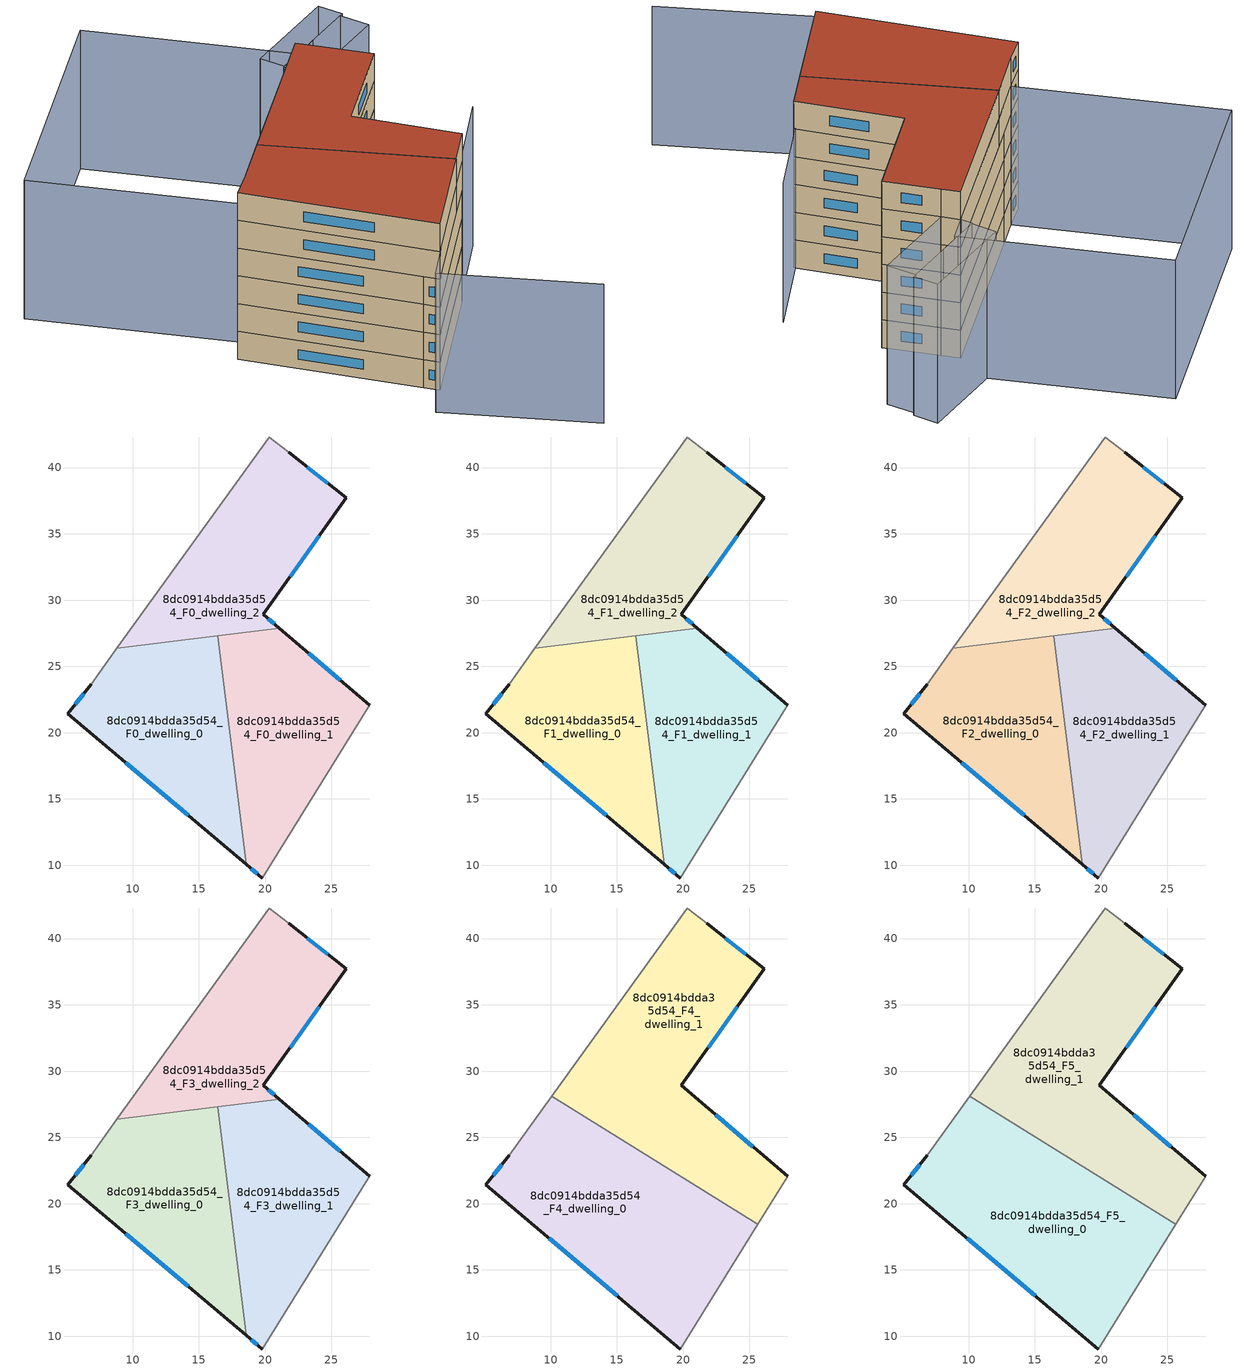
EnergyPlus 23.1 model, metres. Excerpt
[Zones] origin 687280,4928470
8dc0914bdda35d54_F0_dwelling_0
 floor ground (EU_floor_Construction): 16.43,27.3 18.57,10.07 5.12,21.43 6.87,23.67 8.81,26.36 z0
 wall outside (EU_wall_Construction): 6.87,23.67 5.12,21.43 18.57,10.07 z0:3
 wall adiabatic (EU_wall_Construction): 8.81,26.36 6.87,23.67 z0:3
 wall to 8dc0914bdda35d54_F0_dwelling_1 (EU_wall_Construction): 18.57,10.07 16.43,27.3 z0:3
 wall to 8dc0914bdda35d54_F0_dwelling_2 (EU_wall_Construction): 16.43,27.3 8.81,26.36 z0:3
 window (EU_Window_Construction): 6.3,22.94 5.69,22.15 / 9.49,17.73 14.19,13.76 z0.98:2.02
8dc0914bdda35d54_F0_dwelling_1
 floor ground (EU_floor_Construction): 27.88,22.08 27.78,21.92 19.79,9.04 18.57,10.07 16.43,27.3 21.07,27.88 z0
 wall outside (EU_wall_Construction): 27.88,22.08 21.07,27.88 / 18.57,10.07 19.79,9.04 z0:3
 wall adiabatic (EU_wall_Construction): 19.79,9.04 27.78,21.92 27.88,22.08 z0:3
 wall to 8dc0914bdda35d54_F0_dwelling_2 (EU_wall_Construction): 21.07,27.88 16.43,27.3 z0:3
 window (EU_Window_Construction): 25.66,23.97 23.29,25.99 / 18.96,9.73 19.39,9.37 z0.98:2.02
8dc0914bdda35d54_F0_dwelling_2
 floor ground (EU_floor_Construction): 21.77,41.16 26.12,37.71 19.85,28.92 21.07,27.88 8.81,26.36 20.31,42.3 z0
 wall outside (EU_wall_Construction): 21.07,27.88 19.85,28.92 26.12,37.71 21.77,41.16 z0:3
 wall adiabatic (EU_wall_Construction): 21.77,41.16 20.31,42.3 8.81,26.36 z0:3
 window (EU_Window_Construction): 21.89,31.78 24.08,34.85 / 20.67,28.21 20.25,28.58 / 24.7,38.83 23.18,40.04 z0.98:2.02
8dc0914bdda35d54_F1_dwelling_0
 floor to 8dc0914bdda35d54_F0_dwelling_0 (EU_floor_Construction): 16.43,27.3 18.57,10.07 5.12,21.43 6.87,23.67 8.81,26.36 z3
 wall outside (EU_wall_Construction): 6.87,23.67 5.12,21.43 18.57,10.07 z3:6
 wall adiabatic (EU_wall_Construction): 8.81,26.36 6.87,23.67 z3:6
 wall to 8dc0914bdda35d54_F1_dwelling_1 (EU_wall_Construction): 18.57,10.07 16.43,27.3 z3:6
 wall to 8dc0914bdda35d54_F1_dwelling_2 (EU_wall_Construction): 16.43,27.3 8.81,26.36 z3:6
 window (EU_Window_Construction): 6.3,22.94 5.69,22.15 / 9.49,17.73 14.19,13.76 z3.98:5.02
8dc0914bdda35d54_F1_dwelling_1
 floor to 8dc0914bdda35d54_F0_dwelling_1 (EU_floor_Construction): 27.88,22.08 27.78,21.92 19.79,9.04 18.57,10.07 16.43,27.3 21.07,27.88 z3
 wall outside (EU_wall_Construction): 27.88,22.08 21.07,27.88 / 18.57,10.07 19.79,9.04 z3:6
 wall adiabatic (EU_wall_Construction): 19.79,9.04 27.78,21.92 27.88,22.08 z3:6
 wall to 8dc0914bdda35d54_F1_dwelling_2 (EU_wall_Construction): 21.07,27.88 16.43,27.3 z3:6
 window (EU_Window_Construction): 25.66,23.97 23.29,25.99 / 18.96,9.73 19.39,9.37 z3.98:5.02
8dc0914bdda35d54_F1_dwelling_2
 floor to 8dc0914bdda35d54_F0_dwelling_2 (EU_floor_Construction): 21.77,41.16 26.12,37.71 19.85,28.92 21.07,27.88 8.81,26.36 20.31,42.3 z3
 wall outside (EU_wall_Construction): 21.07,27.88 19.85,28.92 26.12,37.71 21.77,41.16 z3:6
 wall adiabatic (EU_wall_Construction): 21.77,41.16 20.31,42.3 8.81,26.36 z3:6
 window (EU_Window_Construction): 21.89,31.78 24.08,34.85 / 20.67,28.21 20.25,28.58 / 24.7,38.83 23.18,40.04 z3.98:5.02
8dc0914bdda35d54_F2_dwelling_0
 floor to 8dc0914bdda35d54_F1_dwelling_0 (EU_floor_Construction): 16.43,27.3 18.57,10.07 5.12,21.43 6.87,23.67 8.81,26.36 z6
 wall outside (EU_wall_Construction): 6.87,23.67 5.12,21.43 18.57,10.07 z6:9
 wall adiabatic (EU_wall_Construction): 8.81,26.36 6.87,23.67 z6:9
 wall to 8dc0914bdda35d54_F2_dwelling_1 (EU_wall_Construction): 18.57,10.07 16.43,27.3 z6:9
 wall to 8dc0914bdda35d54_F2_dwelling_2 (EU_wall_Construction): 16.43,27.3 8.81,26.36 z6:9
 window (EU_Window_Construction): 6.3,22.94 5.69,22.15 / 9.49,17.73 14.19,13.76 z6.98:8.02
8dc0914bdda35d54_F2_dwelling_1
 floor to 8dc0914bdda35d54_F1_dwelling_1 (EU_floor_Construction): 27.88,22.08 27.78,21.92 19.79,9.04 18.57,10.07 16.43,27.3 21.07,27.88 z6
 wall outside (EU_wall_Construction): 27.88,22.08 21.07,27.88 / 18.57,10.07 19.79,9.04 z6:9
 wall adiabatic (EU_wall_Construction): 19.79,9.04 27.78,21.92 27.88,22.08 z6:9
 wall to 8dc0914bdda35d54_F2_dwelling_2 (EU_wall_Construction): 21.07,27.88 16.43,27.3 z6:9
 window (EU_Window_Construction): 25.66,23.97 23.29,25.99 / 18.96,9.73 19.39,9.37 z6.98:8.02
8dc0914bdda35d54_F2_dwelling_2
 floor to 8dc0914bdda35d54_F1_dwelling_2 (EU_floor_Construction): 21.77,41.16 26.12,37.71 19.85,28.92 21.07,27.88 8.81,26.36 20.31,42.3 z6
 wall outside (EU_wall_Construction): 21.07,27.88 19.85,28.92 26.12,37.71 21.77,41.16 z6:9
 wall adiabatic (EU_wall_Construction): 21.77,41.16 20.31,42.3 8.81,26.36 z6:9
 window (EU_Window_Construction): 21.89,31.78 24.08,34.85 / 20.67,28.21 20.25,28.58 / 24.7,38.83 23.18,40.04 z6.98:8.02
8dc0914bdda35d54_F3_dwelling_0
 floor to 8dc0914bdda35d54_F2_dwelling_0 (EU_floor_Construction): 16.43,27.3 18.57,10.07 5.12,21.43 6.87,23.67 8.81,26.36 z9
 wall outside (EU_wall_Construction): 6.87,23.67 5.12,21.43 18.57,10.07 z9:12
 wall adiabatic (EU_wall_Construction): 8.81,26.36 6.87,23.67 z9:12
 wall to 8dc0914bdda35d54_F3_dwelling_1 (EU_wall_Construction): 18.57,10.07 16.43,27.3 z9:12
 wall to 8dc0914bdda35d54_F3_dwelling_2 (EU_wall_Construction): 16.43,27.3 8.81,26.36 z9:12
 window (EU_Window_Construction): 6.3,22.94 5.69,22.15 / 9.49,17.73 14.19,13.76 z9.98:11.02
8dc0914bdda35d54_F3_dwelling_1
 floor to 8dc0914bdda35d54_F2_dwelling_1 (EU_floor_Construction): 27.88,22.08 27.78,21.92 19.79,9.04 18.57,10.07 16.43,27.3 21.07,27.88 z9
 wall outside (EU_wall_Construction): 27.88,22.08 21.07,27.88 / 18.57,10.07 19.79,9.04 z9:12
 wall adiabatic (EU_wall_Construction): 19.79,9.04 27.78,21.92 27.88,22.08 z9:12
 wall to 8dc0914bdda35d54_F3_dwelling_2 (EU_wall_Construction): 21.07,27.88 16.43,27.3 z9:12
 window (EU_Window_Construction): 25.66,23.97 23.29,25.99 / 18.96,9.73 19.39,9.37 z9.98:11.02
8dc0914bdda35d54_F3_dwelling_2
 floor to 8dc0914bdda35d54_F2_dwelling_2 (EU_floor_Construction): 21.77,41.16 26.12,37.71 19.85,28.92 21.07,27.88 8.81,26.36 20.31,42.3 z9
 wall outside (EU_wall_Construction): 21.07,27.88 19.85,28.92 26.12,37.71 21.77,41.16 z9:12
 wall adiabatic (EU_wall_Construction): 21.77,41.16 20.31,42.3 8.81,26.36 z9:12
 window (EU_Window_Construction): 21.89,31.78 24.08,34.85 / 20.67,28.21 20.25,28.58 / 24.7,38.83 23.18,40.04 z9.98:11.02
8dc0914bdda35d54_F4_dwelling_0
 floor to 8dc0914bdda35d54_F3_dwelling_0 (EU_floor_Construction): 16.85,23.9 18.57,10.07 5.12,21.43 6.87,23.67 8.81,26.36 12.22,26.78 z12
 floor to 8dc0914bdda35d54_F3_dwelling_2 (EU_floor_Construction): 12.22,26.78 8.81,26.36 10.08,28.11 z12
 floor to 8dc0914bdda35d54_F3_dwelling_1 (EU_floor_Construction): 25.63,18.46 19.79,9.04 18.57,10.07 16.85,23.9 z12
 wall outside (EU_wall_Construction): 6.87,23.67 5.12,21.43 19.79,9.04 z12:15
 wall adiabatic (EU_wall_Construction): 19.79,9.04 25.63,18.46 / 10.07,28.11 6.87,23.67 z12:15
 wall to 8dc0914bdda35d54_F4_dwelling_1 (EU_wall_Construction): 25.63,18.46 10.07,28.11 z12:15
 window (EU_Window_Construction): 9.89,17.4 15.02,13.07 / 6.3,22.94 5.69,22.15 z12.98:14.02
8dc0914bdda35d54_F4_dwelling_1
 floor to 8dc0914bdda35d54_F3_dwelling_0 (EU_floor_Construction): 16.43,27.3 16.85,23.9 12.22,26.78 z12
 floor to 8dc0914bdda35d54_F3_dwelling_2 (EU_floor_Construction): 21.77,41.16 26.12,37.71 19.85,28.92 16.43,27.3 12.22,26.78 10.08,28.11 20.31,42.3 z12; 21.07,27.87 16.43,27.3 19.85,28.92 z12
 floor to 8dc0914bdda35d54_F3_dwelling_1 (EU_floor_Construction): 27.88,22.08 25.63,18.46 16.85,23.9 16.43,27.3 21.07,27.87 z12
 wall outside (EU_wall_Construction): 27.88,22.08 19.85,28.92 26.12,37.71 21.77,41.16 z12:15
 wall adiabatic (EU_wall_Construction): 25.63,18.46 27.88,22.08 / 21.77,41.16 20.31,42.3 10.07,28.11 z12:15
 window (EU_Window_Construction): 21.89,31.78 24.08,34.85 / 25.27,24.31 22.46,26.69 / 24.7,38.83 23.18,40.04 z12.98:14.02
8dc0914bdda35d54_F5_dwelling_0
 floor to 8dc0914bdda35d54_F4_dwelling_0 (EU_floor_Construction): 25.63,18.46 19.79,9.04 5.12,21.43 6.87,23.67 10.07,28.11 z15
 wall outside (EU_wall_Construction): 6.87,23.67 5.12,21.43 19.79,9.04 z15:18
 wall adiabatic (EU_wall_Construction): 19.79,9.04 25.63,18.46 / 10.07,28.11 6.87,23.67 z15:18
 wall to 8dc0914bdda35d54_F5_dwelling_1 (EU_wall_Construction): 25.63,18.46 10.07,28.11 z15:18
 window (EU_Window_Construction): 9.89,17.4 15.02,13.07 / 6.3,22.94 5.69,22.15 z15.98:17.02
 roof outside (EU_roof_Construction): 19.79,9.04 25.63,18.46 10.07,28.11 6.87,23.67 5.12,21.43 z18
8dc0914bdda35d54_F5_dwelling_1
 floor to 8dc0914bdda35d54_F4_dwelling_1 (EU_floor_Construction): 26.12,37.71 19.85,28.92 27.88,22.08 25.63,18.46 10.07,28.11 20.31,42.3 21.77,41.16 z15
 wall outside (EU_wall_Construction): 27.88,22.08 19.85,28.92 26.12,37.71 21.77,41.16 z15:18
 wall adiabatic (EU_wall_Construction): 25.63,18.46 27.88,22.08 / 21.77,41.16 20.31,42.3 10.07,28.11 z15:18
 window (EU_Window_Construction): 21.89,31.78 24.08,34.85 / 25.27,24.31 22.46,26.69 / 24.7,38.83 23.18,40.04 z15.98:17.02
 roof outside (EU_roof_Construction): 25.63,18.46 27.88,22.08 19.85,28.92 26.12,37.71 21.77,41.16 20.31,42.3 10.07,28.11 z18
shading: 31.07,-2.15 17.86,5.86 / 17.86,5.86 32.55,30.09 / 21.99,44.64 6.87,23.66 / 6.87,23.66 -9.79,35.67 / -9.79,35.67 5.33,56.64 / 5.33,56.64 21.99,44.64 / 19.61,43.3 27.91,49.12 / 27.91,49.12 29.63,46.66 / 29.63,46.66 21.33,40.85 / 21.33,40.85 19.61,43.3 / 28.2,49.33 19.72,43.38 / 19.72,43.38 18.27,45.46 / 18.27,45.46 26.75,51.41 / 26.75,51.41 28.2,49.33 z0:15
[Building]
EU S2 Campaign: North Axis=0; Terrain=City; Solar Distribution=FullExterior
[Site:Location]
Bologna: Latitude=44.5; Longitude=11.25; Time Zone=1; Elevation=37
[SizingPeriod:WeatherFileDays]
AnnualSizingPeriod: Begin Month=1; Begin Day of Month=1; End Month=12; End Day of Month=31; Day of Week for Start Day=Monday; Use Weather File Daylight Saving Period=No; Use Weather File Rain and Snow Indicators=No
[MATERIAL]
EU_InternalMass_Material: Roughness=MediumRough; Thickness=0.1; Conductivity=1; Density=1800; Specific Heat=900; Thermal Absorptance=0.9; Solar Absorptance=0.7; Visible Absorptance=0.7
[MATERIAL:NOMASS] Roughness=MediumRough; Thermal Absorptance=0.9; Solar Absorptance=0.7; Visible Absorptance=0.7
Name | Thermal Resistance
EU_wall_NoMass | 0.905828
EU_roof_NoMass | 0.37593
EU_floor_NoMass | 0.67114
[WINDOWMATERIAL:SIMPLEGLAZINGSYSTEM]
EU_Window_SimpleGlazing: UFactor=4.52486; Solar Heat Gain Coefficient=0.85; Visible Transmittance=0.85
[CONSTRUCTION]
EU_wall_Construction: EU_wall_NoMass
EU_roof_Construction: EU_roof_NoMass
EU_floor_Construction: EU_floor_NoMass
EU_InternalMass_Construction: EU_InternalMass_Material
EU_Window_Construction: EU_Window_SimpleGlazing
[ZONE] Type=1; Multiplier=1; Ceiling Height=autocalculate; Floor Area=autocalculate; Part of Total Floor Area=Yes
Name | Volume
8dc0914bdda35d54_F0_dwelling_0 | 361.825
8dc0914bdda35d54_F1_dwelling_0; 8dc0914bdda35d54_F2_dwelling_0; 8dc0914bdda35d54_F3_dwelling_0 | 361.824
8dc0914bdda35d54_F4_dwelling_0 | 542.694
8dc0914bdda35d54_F5_dwelling_0; 8dc0914bdda35d54_F5_dwelling_1 | 542.698
8dc0914bdda35d54_F0_dwelling_1; 8dc0914bdda35d54_F1_dwelling_1; 8dc0914bdda35d54_F2_dwelling_1; 8dc0914bdda35d54_F3_dwelling_1 | 361.772
8dc0914bdda35d54_F4_dwelling_1 | 542.684
8dc0914bdda35d54_F0_dwelling_2; 8dc0914bdda35d54_F1_dwelling_2; 8dc0914bdda35d54_F2_dwelling_2; 8dc0914bdda35d54_F3_dwelling_2 | 361.803
[INTERNALMASS] Construction=EU_InternalMass_Construction
Name | Zone or ZoneList | Surface Area
8dc0914bdda35d54_F0_dwelling_0_EU_InternalMass | 8dc0914bdda35d54_F0_dwelling_0 | 120.607
8dc0914bdda35d54_F0_dwelling_1_EU_InternalMass | 8dc0914bdda35d54_F0_dwelling_1 | 120.591
8dc0914bdda35d54_F0_dwelling_2_EU_InternalMass | 8dc0914bdda35d54_F0_dwelling_2 | 120.601
8dc0914bdda35d54_F1_dwelling_0_EU_InternalMass | 8dc0914bdda35d54_F1_dwelling_0 | 120.607
8dc0914bdda35d54_F1_dwelling_1_EU_InternalMass | 8dc0914bdda35d54_F1_dwelling_1 | 120.591
8dc0914bdda35d54_F1_dwelling_2_EU_InternalMass | 8dc0914bdda35d54_F1_dwelling_2 | 120.601
8dc0914bdda35d54_F2_dwelling_0_EU_InternalMass | 8dc0914bdda35d54_F2_dwelling_0 | 120.607
8dc0914bdda35d54_F2_dwelling_1_EU_InternalMass | 8dc0914bdda35d54_F2_dwelling_1 | 120.591
8dc0914bdda35d54_F2_dwelling_2_EU_InternalMass | 8dc0914bdda35d54_F2_dwelling_2 | 120.601
8dc0914bdda35d54_F3_dwelling_0_EU_InternalMass | 8dc0914bdda35d54_F3_dwelling_0 | 120.607
8dc0914bdda35d54_F3_dwelling_1_EU_InternalMass | 8dc0914bdda35d54_F3_dwelling_1 | 120.591
8dc0914bdda35d54_F3_dwelling_2_EU_InternalMass | 8dc0914bdda35d54_F3_dwelling_2 | 120.601
8dc0914bdda35d54_F4_dwelling_0_EU_InternalMass | 8dc0914bdda35d54_F4_dwelling_0 | 180.899
8dc0914bdda35d54_F4_dwelling_1_EU_InternalMass | 8dc0914bdda35d54_F4_dwelling_1 | 180.899
8dc0914bdda35d54_F5_dwelling_0_EU_InternalMass | 8dc0914bdda35d54_F5_dwelling_0 | 180.899
8dc0914bdda35d54_F5_dwelling_1_EU_InternalMass | 8dc0914bdda35d54_F5_dwelling_1 | 180.899
[OTHEREQUIPMENT] Fuel Type=Electricity; Design Level Calculation Method=Watts/Area; Power per Zone Floor Area=1; Fraction Latent=0; Fraction Radiant=0; Fraction Lost=0; Carbon Dioxide Generation Rate=0; EndUse Subcategory=EU_Step8_InternalGains
Name | Zone or ZoneList or Space or SpaceList | Schedule
EU_Step8_InternalGain_8dc0914bdda35d54_F0_dwelling_0_f000 | 8dc0914bdda35d54_F0_dwelling_0 | EU_Step8_GainSchedule_8dc0914bdda35d54_F0_dwelling_0_f000
EU_Step8_InternalGain_8dc0914bdda35d54_F0_dwelling_1_f000 | 8dc0914bdda35d54_F0_dwelling_1 | EU_Step8_GainSchedule_8dc0914bdda35d54_F0_dwelling_1_f000
EU_Step8_InternalGain_8dc0914bdda35d54_F0_dwelling_2_f000 | 8dc0914bdda35d54_F0_dwelling_2 | EU_Step8_GainSchedule_8dc0914bdda35d54_F0_dwelling_2_f000
EU_Step8_InternalGain_8dc0914bdda35d54_F1_dwelling_0_f000 | 8dc0914bdda35d54_F1_dwelling_0 | EU_Step8_GainSchedule_8dc0914bdda35d54_F1_dwelling_0_f000
EU_Step8_InternalGain_8dc0914bdda35d54_F1_dwelling_1_f000 | 8dc0914bdda35d54_F1_dwelling_1 | EU_Step8_GainSchedule_8dc0914bdda35d54_F1_dwelling_1_f000
EU_Step8_InternalGain_8dc0914bdda35d54_F1_dwelling_2_f000 | 8dc0914bdda35d54_F1_dwelling_2 | EU_Step8_GainSchedule_8dc0914bdda35d54_F1_dwelling_2_f000
EU_Step8_InternalGain_8dc0914bdda35d54_F2_dwelling_0_f000 | 8dc0914bdda35d54_F2_dwelling_0 | EU_Step8_GainSchedule_8dc0914bdda35d54_F2_dwelling_0_f000
EU_Step8_InternalGain_8dc0914bdda35d54_F2_dwelling_1_f000 | 8dc0914bdda35d54_F2_dwelling_1 | EU_Step8_GainSchedule_8dc0914bdda35d54_F2_dwelling_1_f000
EU_Step8_InternalGain_8dc0914bdda35d54_F2_dwelling_2_f000 | 8dc0914bdda35d54_F2_dwelling_2 | EU_Step8_GainSchedule_8dc0914bdda35d54_F2_dwelling_2_f000
EU_Step8_InternalGain_8dc0914bdda35d54_F3_dwelling_0_f000 | 8dc0914bdda35d54_F3_dwelling_0 | EU_Step8_GainSchedule_8dc0914bdda35d54_F3_dwelling_0_f000
EU_Step8_InternalGain_8dc0914bdda35d54_F3_dwelling_1_f000 | 8dc0914bdda35d54_F3_dwelling_1 | EU_Step8_GainSchedule_8dc0914bdda35d54_F3_dwelling_1_f000
EU_Step8_InternalGain_8dc0914bdda35d54_F3_dwelling_2_f000 | 8dc0914bdda35d54_F3_dwelling_2 | EU_Step8_GainSchedule_8dc0914bdda35d54_F3_dwelling_2_f000
EU_Step8_InternalGain_8dc0914bdda35d54_F4_dwelling_0_f000 | 8dc0914bdda35d54_F4_dwelling_0 | EU_Step8_GainSchedule_8dc0914bdda35d54_F4_dwelling_0_f000
EU_Step8_InternalGain_8dc0914bdda35d54_F4_dwelling_1_f000 | 8dc0914bdda35d54_F4_dwelling_1 | EU_Step8_GainSchedule_8dc0914bdda35d54_F4_dwelling_1_f000
EU_Step8_InternalGain_8dc0914bdda35d54_F5_dwelling_0_f000 | 8dc0914bdda35d54_F5_dwelling_0 | EU_Step8_GainSchedule_8dc0914bdda35d54_F5_dwelling_0_f000
EU_Step8_InternalGain_8dc0914bdda35d54_F5_dwelling_1_f000 | 8dc0914bdda35d54_F5_dwelling_1 | EU_Step8_GainSchedule_8dc0914bdda35d54_F5_dwelling_1_f000
[ZONEVENTILATION:DESIGNFLOWRATE] Schedule=EU_AlwaysOn; Design Flow Rate Calculation Method=AirChanges/Hour; Air Changes per Hour=0.73129; Ventilation Type=Natural; Fan Pressure Rise=0; Fan Total Efficiency=1; Constant Term Coefficient=1; Temperature Term Coefficient=0; Velocity Term Coefficient=0; Velocity Squared Term Coefficient=0; Minimum Indoor Temperature=-100; Maximum Indoor Temperature=100; Delta Temperature=-100; Minimum Outdoor Temperature=-100; Maximum Outdoor Temperature=100; Maximum Wind Speed=40
Name | Zone or ZoneList or Space or SpaceList
EU_ConstantAir_8dc0914bdda35d54_F0_dwelling_0 | 8dc0914bdda35d54_F0_dwelling_0
EU_ConstantAir_8dc0914bdda35d54_F0_dwelling_1 | 8dc0914bdda35d54_F0_dwelling_1
EU_ConstantAir_8dc0914bdda35d54_F0_dwelling_2 | 8dc0914bdda35d54_F0_dwelling_2
EU_ConstantAir_8dc0914bdda35d54_F1_dwelling_0 | 8dc0914bdda35d54_F1_dwelling_0
EU_ConstantAir_8dc0914bdda35d54_F1_dwelling_1 | 8dc0914bdda35d54_F1_dwelling_1
EU_ConstantAir_8dc0914bdda35d54_F1_dwelling_2 | 8dc0914bdda35d54_F1_dwelling_2
EU_ConstantAir_8dc0914bdda35d54_F2_dwelling_0 | 8dc0914bdda35d54_F2_dwelling_0
EU_ConstantAir_8dc0914bdda35d54_F2_dwelling_1 | 8dc0914bdda35d54_F2_dwelling_1
EU_ConstantAir_8dc0914bdda35d54_F2_dwelling_2 | 8dc0914bdda35d54_F2_dwelling_2
EU_ConstantAir_8dc0914bdda35d54_F3_dwelling_0 | 8dc0914bdda35d54_F3_dwelling_0
EU_ConstantAir_8dc0914bdda35d54_F3_dwelling_1 | 8dc0914bdda35d54_F3_dwelling_1
EU_ConstantAir_8dc0914bdda35d54_F3_dwelling_2 | 8dc0914bdda35d54_F3_dwelling_2
EU_ConstantAir_8dc0914bdda35d54_F4_dwelling_0 | 8dc0914bdda35d54_F4_dwelling_0
EU_ConstantAir_8dc0914bdda35d54_F4_dwelling_1 | 8dc0914bdda35d54_F4_dwelling_1
EU_ConstantAir_8dc0914bdda35d54_F5_dwelling_0 | 8dc0914bdda35d54_F5_dwelling_0
EU_ConstantAir_8dc0914bdda35d54_F5_dwelling_1 | 8dc0914bdda35d54_F5_dwelling_1
[HVACTEMPLATE:THERMOSTAT] Constant Heating Setpoint=20; Constant Cooling Setpoint=50
EU_HeatOnly_8dc0914bdda35d54_F0_dwelling_0; EU_HeatOnly_8dc0914bdda35d54_F0_dwelling_1; EU_HeatOnly_8dc0914bdda35d54_F0_dwelling_2; EU_HeatOnly_8dc0914bdda35d54_F1_dwelling_0; EU_HeatOnly_8dc0914bdda35d54_F1_dwelling_1; EU_HeatOnly_8dc0914bdda35d54_F1_dwelling_2; EU_HeatOnly_8dc0914bdda35d54_F2_dwelling_0; EU_HeatOnly_8dc0914bdda35d54_F2_dwelling_1; EU_HeatOnly_8dc0914bdda35d54_F2_dwelling_2; EU_HeatOnly_8dc0914bdda35d54_F3_dwelling_0; EU_HeatOnly_8dc0914bdda35d54_F3_dwelling_1; EU_HeatOnly_8dc0914bdda35d54_F3_dwelling_2; EU_HeatOnly_8dc0914bdda35d54_F4_dwelling_0; EU_HeatOnly_8dc0914bdda35d54_F4_dwelling_1; EU_HeatOnly_8dc0914bdda35d54_F5_dwelling_0; EU_HeatOnly_8dc0914bdda35d54_F5_dwelling_1
[HVACTEMPLATE:ZONE:IDEALLOADSAIRSYSTEM] System Availability Schedule=EU_AlwaysOn; Maximum Heating Supply Air Temperature=50; Minimum Cooling Supply Air Temperature=13; Maximum Heating Supply Air Humidity Ratio=0.0156; Minimum Cooling Supply Air Humidity Ratio=0.0077; Heating Limit=NoLimit; Cooling Limit=NoLimit; Heating Availability Schedule=EU_AlwaysOn; Cooling Availability Schedule=EU_CoolingOff; Dehumidification Control Type=ConstantSensibleHeatRatio; Cooling Sensible Heat Ratio=0.7; Dehumidification Setpoint=60; Humidification Control Type=None; Humidification Setpoint=30; Outdoor Air Method=None; Outdoor Air Flow Rate per Person=0.00944; Outdoor Air Flow Rate per Zone Floor Area=0; Outdoor Air Flow Rate per Zone=0; Demand Controlled Ventilation Type=None; Outdoor Air Economizer Type=NoEconomizer; Heat Recovery Type=None; Sensible Heat Recovery Effectiveness=0.7; Latent Heat Recovery Effectiveness=0.65
Name | Template Thermostat
8dc0914bdda35d54_F0_dwelling_0 | EU_HeatOnly_8dc0914bdda35d54_F0_dwelling_0
8dc0914bdda35d54_F0_dwelling_1 | EU_HeatOnly_8dc0914bdda35d54_F0_dwelling_1
8dc0914bdda35d54_F0_dwelling_2 | EU_HeatOnly_8dc0914bdda35d54_F0_dwelling_2
8dc0914bdda35d54_F1_dwelling_0 | EU_HeatOnly_8dc0914bdda35d54_F1_dwelling_0
8dc0914bdda35d54_F1_dwelling_1 | EU_HeatOnly_8dc0914bdda35d54_F1_dwelling_1
8dc0914bdda35d54_F1_dwelling_2 | EU_HeatOnly_8dc0914bdda35d54_F1_dwelling_2
8dc0914bdda35d54_F2_dwelling_0 | EU_HeatOnly_8dc0914bdda35d54_F2_dwelling_0
8dc0914bdda35d54_F2_dwelling_1 | EU_HeatOnly_8dc0914bdda35d54_F2_dwelling_1
8dc0914bdda35d54_F2_dwelling_2 | EU_HeatOnly_8dc0914bdda35d54_F2_dwelling_2
8dc0914bdda35d54_F3_dwelling_0 | EU_HeatOnly_8dc0914bdda35d54_F3_dwelling_0
8dc0914bdda35d54_F3_dwelling_1 | EU_HeatOnly_8dc0914bdda35d54_F3_dwelling_1
8dc0914bdda35d54_F3_dwelling_2 | EU_HeatOnly_8dc0914bdda35d54_F3_dwelling_2
8dc0914bdda35d54_F4_dwelling_0 | EU_HeatOnly_8dc0914bdda35d54_F4_dwelling_0
8dc0914bdda35d54_F4_dwelling_1 | EU_HeatOnly_8dc0914bdda35d54_F4_dwelling_1
8dc0914bdda35d54_F5_dwelling_0 | EU_HeatOnly_8dc0914bdda35d54_F5_dwelling_0
8dc0914bdda35d54_F5_dwelling_1 | EU_HeatOnly_8dc0914bdda35d54_F5_dwelling_1
[SIZING:ZONE] Zone Cooling Design Supply Air Temperature Input Method=SupplyAirTemperature; Zone Cooling Design Supply Air Temperature=13; Zone Heating Design Supply Air Temperature Input Method=SupplyAirTemperature; Zone Heating Design Supply Air Temperature=50; Zone Cooling Design Supply Air Humidity Ratio=0.008; Zone Heating Design Supply Air Humidity Ratio=0.008; Cooling Design Air Flow Method=DesignDay; Cooling Design Air Flow Rate=0; Cooling Minimum Air Flow per Zone Floor Area=0.000762; Cooling Minimum Air Flow=0; Cooling Minimum Air Flow Fraction=0.2; Heating Design Air Flow Method=DesignDay; Heating Design Air Flow Rate=0; Heating Maximum Air Flow per Zone Floor Area=0.002032; Heating Maximum Air Flow=0.141576; Heating Maximum Air Flow Fraction=0.3; Account for Dedicated Outdoor Air System=No; Dedicated Outdoor Air System Control Strategy=NeutralSupplyAir; Dedicated Outdoor Air Low Setpoint Temperature for Design=autosize; Dedicated Outdoor Air High Setpoint Temperature for Design=autosize; Zone Load Sizing Method=Sensible Load Only No Latent Load; Zone Latent Cooling Design Supply Air Humidity Ratio Input Method=HumidityRatioDifference; Zone Cooling Design Supply Air Humidity Ratio Difference=0.005; Zone Latent Heating Design Supply Air Humidity Ratio Input Method=HumidityRatioDifference; Zone Humidification Design Supply Air Humidity Ratio Difference=0.005
8dc0914bdda35d54_F0_dwelling_0; 8dc0914bdda35d54_F0_dwelling_1; 8dc0914bdda35d54_F0_dwelling_2; 8dc0914bdda35d54_F1_dwelling_0; 8dc0914bdda35d54_F1_dwelling_1; 8dc0914bdda35d54_F1_dwelling_2; 8dc0914bdda35d54_F2_dwelling_0; 8dc0914bdda35d54_F2_dwelling_1; 8dc0914bdda35d54_F2_dwelling_2; 8dc0914bdda35d54_F3_dwelling_0; 8dc0914bdda35d54_F3_dwelling_1; 8dc0914bdda35d54_F3_dwelling_2; 8dc0914bdda35d54_F4_dwelling_0; 8dc0914bdda35d54_F4_dwelling_1; 8dc0914bdda35d54_F5_dwelling_0; 8dc0914bdda35d54_F5_dwelling_1
[SCHEDULE:CONSTANT]
Name | Hourly Value
EU_AlwaysOn | 1
EU_CoolingOff | 0
[SCHEDULE:FILE] Column Number=1; Rows to Skip at Top=0; Number of Hours of Data=8760; Column Separator=Comma; Interpolate to Timestep=No; Minutes per Item=60; Adjust Schedule for Daylight Savings=Yes
Name | File
EU_Step8_GainSchedule_8dc0914bdda35d54_F0_dwelling_0_f000 | ../../schedules/8dc0914bdda35d54/8dc0914bdda35d54_F0_dwelling_0_f000_gain.csv
EU_Step8_GainSchedule_8dc0914bdda35d54_F0_dwelling_1_f000 | ../../schedules/8dc0914bdda35d54/8dc0914bdda35d54_F0_dwelling_1_f000_gain.csv
EU_Step8_GainSchedule_8dc0914bdda35d54_F0_dwelling_2_f000 | ../../schedules/8dc0914bdda35d54/8dc0914bdda35d54_F0_dwelling_2_f000_gain.csv
EU_Step8_GainSchedule_8dc0914bdda35d54_F1_dwelling_0_f000 | ../../schedules/8dc0914bdda35d54/8dc0914bdda35d54_F1_dwelling_0_f000_gain.csv
EU_Step8_GainSchedule_8dc0914bdda35d54_F1_dwelling_1_f000 | ../../schedules/8dc0914bdda35d54/8dc0914bdda35d54_F1_dwelling_1_f000_gain.csv
EU_Step8_GainSchedule_8dc0914bdda35d54_F1_dwelling_2_f000 | ../../schedules/8dc0914bdda35d54/8dc0914bdda35d54_F1_dwelling_2_f000_gain.csv
EU_Step8_GainSchedule_8dc0914bdda35d54_F2_dwelling_0_f000 | ../../schedules/8dc0914bdda35d54/8dc0914bdda35d54_F2_dwelling_0_f000_gain.csv
EU_Step8_GainSchedule_8dc0914bdda35d54_F2_dwelling_1_f000 | ../../schedules/8dc0914bdda35d54/8dc0914bdda35d54_F2_dwelling_1_f000_gain.csv
EU_Step8_GainSchedule_8dc0914bdda35d54_F2_dwelling_2_f000 | ../../schedules/8dc0914bdda35d54/8dc0914bdda35d54_F2_dwelling_2_f000_gain.csv
EU_Step8_GainSchedule_8dc0914bdda35d54_F3_dwelling_0_f000 | ../../schedules/8dc0914bdda35d54/8dc0914bdda35d54_F3_dwelling_0_f000_gain.csv
EU_Step8_GainSchedule_8dc0914bdda35d54_F3_dwelling_1_f000 | ../../schedules/8dc0914bdda35d54/8dc0914bdda35d54_F3_dwelling_1_f000_gain.csv
EU_Step8_GainSchedule_8dc0914bdda35d54_F3_dwelling_2_f000 | ../../schedules/8dc0914bdda35d54/8dc0914bdda35d54_F3_dwelling_2_f000_gain.csv
EU_Step8_GainSchedule_8dc0914bdda35d54_F4_dwelling_0_f000 | ../../schedules/8dc0914bdda35d54/8dc0914bdda35d54_F4_dwelling_0_f000_gain.csv
EU_Step8_GainSchedule_8dc0914bdda35d54_F4_dwelling_1_f000 | ../../schedules/8dc0914bdda35d54/8dc0914bdda35d54_F4_dwelling_1_f000_gain.csv
EU_Step8_GainSchedule_8dc0914bdda35d54_F5_dwelling_0_f000 | ../../schedules/8dc0914bdda35d54/8dc0914bdda35d54_F5_dwelling_0_f000_gain.csv
EU_Step8_GainSchedule_8dc0914bdda35d54_F5_dwelling_1_f000 | ../../schedules/8dc0914bdda35d54/8dc0914bdda35d54_F5_dwelling_1_f000_gain.csv
